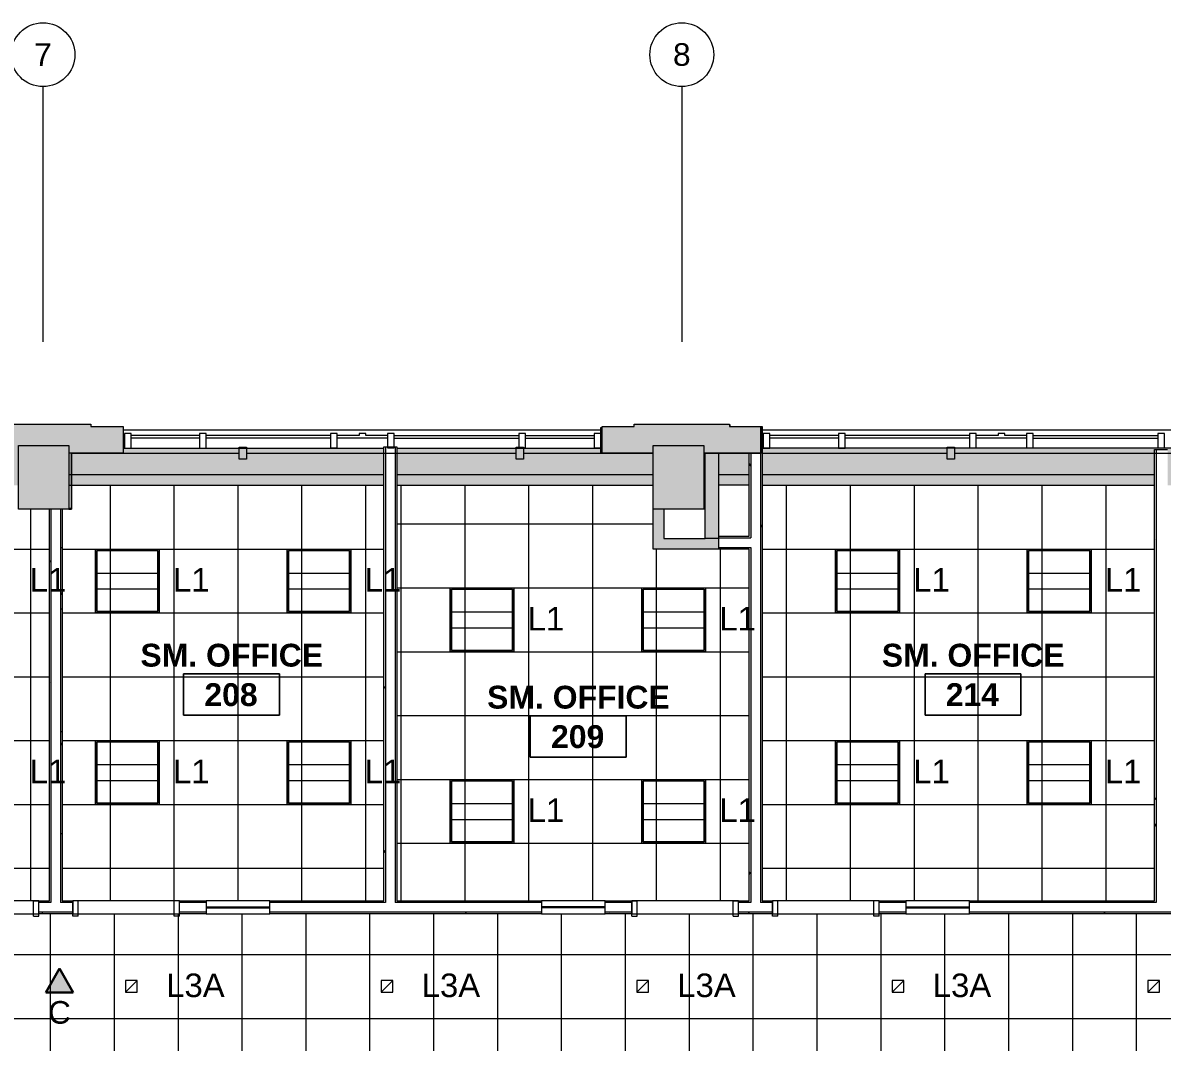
# Model space of a CAD drawing. Header units: inches. Extents: x -24 to 3083, y 122 to 13691.
# Drawn here: x 2112.5 to 2540.6, y 13307.8 to 13691 of the extents above; entities that cross this region are included whole.
import ezdxf

# ---------------------------------------------------------------- set-up
doc = ezdxf.new("R2010")
doc.units = ezdxf.units.IN
doc.header["$MEASUREMENT"] = 0
doc.linetypes.add('X2$0$Grid Line 1_2_', pattern=[0.875, 0.5, -0.125, 0.125, -0.125])
for name, color, linetype, lineweight in [('X2$0$A-ANNO-NOTE', 131, 'Continuous', 9), ('X2$0$A-AREA-IDEN', 2, 'Continuous', 9), ('X2$0$A-CLNG', 13, 'Continuous', 13), ('X2$0$A-CLNG-PATT', 13, 'Continuous', 13), ('X2$0$A-Cols-Extr', 7, 'Continuous', 9), ('X2$0$A-DOOR', 31, 'Continuous', 13), ('X2$0$A-DOOR-FRAM', 31, 'Continuous', 20), ('X2$0$A-GLAZ', 151, 'Continuous', 13), ('X2$0$A-WALL', 113, 'Continuous', 13), ('X2$0$A-Wall-Extr', 7, 'Continuous', 9), ('X2$0$A-WALL-PATT', 111, 'Continuous', 13), ('X2$0$E-ELEC-FIXT', 91, 'Continuous', 9), ('X2$0$E-LITE-EQPM', 33, 'Continuous', 9), ('X2$0$E-LITE-EQPM-IDEN', 33, 'Continuous', 9), ('X2$0$I-WALL', 2, 'Continuous', 9), ('X2$0$Plaza America_Tower 1_2nd Floor -REVIT_dwg', 8, 'Continuous', 9), ('X2$0$S-COLS', 52, 'Continuous', 13), ('X2$0$S-GRID', 1, 'Continuous', 9), ('X2$0$S-GRID-IDEN', 1, 'Continuous', 9)]:
    doc.layers.add(name, color=color, linetype=linetype, lineweight=lineweight)
doc.styles.add('X2$0$Arial_3', font='arial.ttf', dxfattribs={"height": 8.851796})
doc.styles.add('X2$0$Swis721 Lt BT', font='swissl.ttf', dxfattribs={"height": 8.514638})
doc.styles.add('X2$0$Swis721 Lt BT_B', font='', dxfattribs={"height": 8.583975})
doc.styles.get('X2$0$Swis721 Lt BT_B').set_extended_font_data('Swis721 Lt BT', bold=True)
pattern_1 = [(0, (0, 0), (30.72, 7.68), [1.267, -21.773, 1.267, -21.773, -122.88]), (0, (0, 0), (30.72, 7.68), [-46.08, 1.267, -44.813, 1.267, -21.773, -53.76]), (0, (0, 0), (30.72, 7.68), [-115.2, 1.267, -14.093, 1.267, -37.133]), (120, (11.52, 3.84), (-22.0110751, 22.7643004), [1.267, -21.773, 1.267, -21.773, -122.88]), (120, (11.52, 3.84), (-22.0110751, 22.7643004), [-46.08, 1.267, -44.813, 1.267, -21.773, -53.76]), (120, (11.52, 3.84), (-22.0110751, 22.7643004), [-115.2, 1.267, -14.093, 1.267, -37.133]), (240, (15.36, 19.2), (-8.7089249, -30.4443004), [1.267, -21.773, 1.267, -21.773, -122.88]), (240, (15.36, 19.2), (-8.7089249, -30.4443004), [-46.08, 1.267, -44.813, 1.267, -21.773, -53.76]), (240, (15.36, 19.2), (-8.7089249, -30.4443004), [-115.2, 1.267, -14.093, 1.267, -37.133])]
pattern_2 = [(0, (0, 0), (15.36, 3.84), [1.267, -10.253, 1.267, -10.253, -61.44]), (0, (0, 0), (15.36, 3.84), [-23.04, 1.267, -21.773, 1.267, -10.253, -26.88]), (0, (0, 0), (15.36, 3.84), [-57.6, 1.267, -6.413, 1.267, -17.933]), (120, (5.76, 1.92), (-11.00553755, 11.3821502), [1.267, -10.253, 1.267, -10.253, -61.44]), (120, (5.76, 1.92), (-11.00553755, 11.3821502), [-23.04, 1.267, -21.773, 1.267, -10.253, -26.88]), (120, (5.76, 1.92), (-11.00553755, 11.3821502), [-57.6, 1.267, -6.413, 1.267, -17.933]), (240, (7.68, 9.6), (-4.35446245, -15.2221502), [1.267, -10.253, 1.267, -10.253, -61.44]), (240, (7.68, 9.6), (-4.35446245, -15.2221502), [-23.04, 1.267, -21.773, 1.267, -10.253, -26.88]), (240, (7.68, 9.6), (-4.35446245, -15.2221502), [-57.6, 1.267, -6.413, 1.267, -17.933])]

# ---------------------------------------------------------------- blocks, each defined once
blk = doc.blocks.new('X2$0$PS - Duplex - Duplex-4172790-FIRST FLOOR')
at = {"layer": 'X2$0$E-ELEC-FIXT'}
for p, q in [((1.375, 2.25), (-1.375, 2.25)), ((-1.375, 2.25), (-1.375, -2.25)), ((1.375, -2.25), (1.375, 2.25)), ((-1.375, -2.25), (1.375, -2.25))]:
    blk.add_line(p, q, dxfattribs=at)
blk = doc.blocks.new('X2$0$Plaza America_Tower 1_2nd Floor -REVIT_dwg-5250115-FIRST FLOOR')
at = {"layer": 'X2$0$A-Cols-Extr', "color": 253}
for p, q in [((27310.49, 13509.26), (27309.99, 13509.26)), ((27310.49, 13508.11), (27309.99, 13508.11))]:
    blk.add_line(p, q, dxfattribs=at)
at = {"layer": 'X2$0$A-Cols-Extr', "color": 253, "flags": 128}
blk.add_lwpolyline([(27072.47, 13529.17), (27072.47, 13508.11), (27071.47, 13508.11)], dxfattribs=at)
at = {"layer": 'X2$0$A-GLAZ', "color": 253, "lineweight": 9}
for p, q in [((27271.31, 13537.91), (27091.81, 13537.91)), ((27120.56, 13535.91), (27094.81, 13535.91)), ((27169.81, 13535.91), (27123.06, 13535.91)), ((27193.68, 13535.91), (27240.56, 13535.91)), ((27243.06, 13535.91), (27268.81, 13535.91)), ((27511.81, 13537.91), (27331.81, 13537.91)), ((27360.56, 13535.91), (27334.81, 13535.91)), ((27409.81, 13535.91), (27363.06, 13535.91)), ((27433.68, 13535.91), (27480.56, 13535.91)), ((27120.56, 13534.85), (27094.81, 13534.85)), ((27169.81, 13534.85), (27123.06, 13534.85)), ((27191.18, 13534.91), (27172.31, 13534.91)), ((27193.68, 13534.91), (27240.56, 13534.91)), ((27243.06, 13534.91), (27268.81, 13534.91)), ((27360.56, 13534.85), (27334.81, 13534.85)), ((27409.81, 13534.85), (27363.06, 13534.85)), ((27431.18, 13534.91), (27412.31, 13534.91)), ((27433.68, 13534.91), (27480.56, 13534.91)), ((27091.81, 13529.16), (27135.47, 13529.16)), ((27138.22, 13529.16), (27239.47, 13529.16)), ((27242.22, 13529.16), (27271.81, 13529.16)), ((27404.22, 13529.16), (27511.81, 13529.16))]:
    blk.add_line(p, q, dxfattribs=at)
at = {"layer": 'X2$0$A-GLAZ', "color": 253, "lineweight": 9, "flags": 128}
for points in [[(27092.31, 13536.62), (27092.31, 13531.12), (27094.81, 13531.12), (27094.81, 13536.62)], [(27120.56, 13536.62), (27120.56, 13531.12), (27123.06, 13531.12), (27123.06, 13536.62)], [(27169.81, 13536.66), (27169.81, 13531.16), (27172.31, 13531.16), (27172.31, 13536.66)], [(27191.18, 13536.66), (27191.18, 13531.16), (27193.68, 13531.16), (27193.68, 13536.66)], [(27334.81, 13531.12), (27334.81, 13536.62), (27332.31, 13536.62), (27332.31, 13531.12)], [(27360.56, 13531.12), (27363.06, 13531.12), (27363.06, 13536.62), (27360.56, 13536.62)], [(27412.31, 13531.16), (27412.31, 13536.66), (27409.81, 13536.66), (27409.81, 13531.16)], [(27431.18, 13531.16), (27433.68, 13531.16), (27433.68, 13536.66), (27431.18, 13536.66)], [(27483.06, 13531.16), (27483.06, 13536.66), (27480.56, 13536.66), (27480.56, 13531.16)]]:
    blk.add_lwpolyline(points, close=True, dxfattribs=at)
for points in [[(27191.18, 13535.91), (27183.06, 13535.91), (27183.06, 13536.66), (27180.56, 13536.66), (27180.56, 13535.91), (27172.31, 13535.91)], [(27243.06, 13536.66), (27240.56, 13536.66), (27240.56, 13531.41)], [(27242.22, 13531.16), (27243.06, 13531.16), (27243.06, 13536.66)], [(27271.31, 13536.66), (27268.81, 13536.66), (27268.81, 13531.16), (27271.31, 13531.16)], [(27331.81, 13538.91), (27331.81, 13529.16), (27401.47, 13529.16)], [(27431.18, 13535.91), (27423.06, 13535.91), (27423.06, 13536.66), (27420.56, 13536.66), (27420.56, 13535.91), (27412.31, 13535.91)]]:
    blk.add_lwpolyline(points, dxfattribs=at)
at = {"layer": 'X2$0$A-Wall-Extr', "color": 253}
for p, q in [((27271.31, 13538.91), (27271.81, 13538.91)), ((27331.24, 13538.91), (27331.81, 13538.91)), ((27091.81, 13529.16), (27072.47, 13529.16)), ((27290.99, 13529.16), (27271.81, 13529.16)), ((27331.81, 13529.16), (27315.49, 13529.16))]:
    blk.add_line(p, q, dxfattribs=at)
at = {"layer": 'X2$0$A-Wall-Extr', "color": 253, "flags": 128}
for points in [[(27079.81, 13539.17), (27079.81, 13539.91), (27079.65, 13539.91)], [(27079.81, 13539.17), (27079.81, 13539.91), (27079.65, 13539.91)], [(27319.65, 13539.91), (27319.81, 13539.91), (27319.81, 13539.17)], [(27319.65, 13539.91), (27319.81, 13539.91), (27319.81, 13539.17)], [(27290.99, 13529.16), (27271.31, 13529.16), (27271.31, 13538.91), (27271.31, 13529.16)], [(27331.24, 13538.91), (27331.81, 13538.91), (27331.81, 13529.16), (27315.49, 13529.16)], [(27071.47, 13508.11), (27072.47, 13508.11), (27072.47, 13529.16), (27091.81, 13529.16)]]:
    blk.add_lwpolyline(points, dxfattribs=at)
blk = doc.blocks.new('X2$0$Single Flush - OTJ_SOLIDFLUSH_ALUM-4900816-FIRST FLOOR')
at = {"layer": 'X2$0$A-DOOR-FRAM'}
for p, q in [((-20, -3.3125), (-20, 2.4375)), ((-20, 2.4375), (-18, 2.4375)), ((-18, -3.3125), (-18, 2.4375)), ((18.000004, -3.3125), (18.000004, 2.4375)), ((18.000004, 2.4375), (20.000004, 2.4375)), ((20.000004, -3.3125), (20.000004, 2.4375)), ((-20, -3.3125), (-18, -3.3125)), ((18.000004, -3.3125), (20.000004, -3.3125))]:
    blk.add_line(p, q, dxfattribs=at)
blk = doc.blocks.new('X2$0$Single Flush - OTJ_SOLIDFLUSH_ALUM-4900275-FIRST FLOOR')
at = {"layer": 'X2$0$A-DOOR-FRAM'}
for p, q in [((-20, 3.3125), (-20, -2.4375)), ((-20, 3.3125), (-18, 3.3125)), ((-18, 3.3125), (-18, -2.4375)), ((18.000004, 3.3125), (18.000004, -2.4375)), ((18.000004, 3.3125), (20.000004, 3.3125)), ((20.000004, 3.3125), (20.000004, -2.4375)), ((-20, -2.4375), (-18, -2.4375)), ((18.000004, -2.4375), (20.000004, -2.4375))]:
    blk.add_line(p, q, dxfattribs=at)
blk = doc.blocks.new('X2$0$Frameless opening with glazing - 24_ x 96_-4900874-FIRST FLOOR')
at = {"layer": 'X2$0$A-GLAZ', "lineweight": 30}
blk.add_line((-13.5, 0.0625), (10.5, 0.0625), dxfattribs=at)
blk = doc.blocks.new('X2$0$L-Ceiling Light - Linear Box - 2_x2_-4960925-FIRST FLOOR')
at = {"layer": 'X2$0$E-LITE-EQPM'}
for p, q in [((-12, -12), (-12, 12)), ((-12, 12), (12, 12)), ((-12, -12), (-12, 12)), ((-12, 12), (12, 12)), ((-11.5, -11.5), (-11.5, 11.5)), ((-11.5, 11.5), (11.5, 11.5)), ((11.5, 11.5), (-11.5, 11.5)), ((-11.5, 11.5), (-11.5, -11.5)), ((11.5, 11.5), (11.5, -11.5)), ((11.5, -11.5), (11.5, 11.5)), ((12, 12), (12, -12)), ((12, 12), (12, -12)), ((-12, 3), (12, 3)), ((-12, -3), (12, -3)), ((12, -12), (-12, -12)), ((12, -12), (-12, -12)), ((11.5, -11.5), (-11.5, -11.5)), ((-11.5, -11.5), (11.5, -11.5))]:
    blk.add_line(p, q, dxfattribs=at)
blk = doc.blocks.new('X2$0$Concrete-Rectangular-Column - 19 X 24-5195709-FIRST FLOOR')
at = {"layer": 'X2$0$S-COLS', "lineweight": 9}
blk.add_hatch(color=7, dxfattribs=at).paths.add_polyline_path([(-5.74, -12), (9.5, -12), (9.5, 12), (-9.5, 12), (-9.5, -12)], flags=0)
at = {"layer": 'X2$0$S-COLS', "color": 8, "lineweight": 20}
for p, q in [((-9.5, 12), (9.5, 12)), ((-9.5, -12), (-9.5, 12)), ((9.5, 12), (9.5, -12)), ((9.5, -12), (-9.5, -12))]:
    blk.add_line(p, q, dxfattribs=at)
blk = doc.blocks.new('X2$0$L-Recessed Square Downlight - 4_  black trim-5264487-FIRST FLOOR')
at = {"layer": 'X2$0$E-LITE-EQPM'}
for p, q in [((-2.1875, -2.1875), (-2.1875, 2.1875)), ((-2.1875, 2.1875), (2.1875, 2.1875)), ((-2.1875, 2.1875), (2.1875, -2.1875)), ((2.1875, 2.1875), (2.1875, -2.1875)), ((2.1875, -2.1875), (-2.1875, -2.1875))]:
    blk.add_line(p, q, dxfattribs=at)
blk = doc.blocks.new('X2$0$Grid - Grid Head - Circle-50561-FIRST FLOOR')
at = {"layer": 'X2$0$S-GRID-IDEN'}
blk.add_circle((0, 0), 0.125, dxfattribs=at)
blk = doc.blocks.new('X2$0$Room Tag - Room Name and Number-3379422-FIRST FLOOR')
at = {"layer": 'X2$0$A-AREA-IDEN'}
for p, q in [((-0.1881, -0.1636), (-0.1881, -0.0018)), ((-0.1881, -0.0018), (0.1869, -0.0018)), ((0.1869, -0.0018), (-0.1881, -0.0018)), ((-0.1881, -0.0018), (-0.1881, -0.1636)), ((0.1869, -0.0018), (0.1869, -0.1636)), ((0.1869, -0.1636), (0.1869, -0.0018)), ((0.1869, -0.1636), (-0.1881, -0.1636)), ((-0.1881, -0.1636), (0.1869, -0.1636))]:
    blk.add_line(p, q, dxfattribs=at)
blk = doc.blocks.new('X2')
at = {"layer": 'X2$0$A-ANNO-NOTE'}
blk.add_hatch(color=256, dxfattribs=at).paths.add_polyline_path([(27062.75, 13326.54), (27067.9, 13335.48), (27073.07, 13326.56)], flags=0)
at = {"layer": 'X2$0$A-CLNG-PATT'}
h = blk.add_hatch(dxfattribs=at)
h.set_pattern_fill('FP2_63', color=256, style=0, pattern_type=2)
h.set_pattern_definition(pattern_2)
h.paths.add_polyline_path([(25516.23, 12516.67), (25519.32, 12516.67), (25519.32, 12633.17), (25509.32, 12633.17), (25509.32, 12552.83), (25511.32, 12552.83), (25511.32, 12516.67), (25515.32, 12516.67)], flags=0)
h.paths.add_polyline_path([(25517.7, 12638.04), (25519.32, 12638.04), (25519.32, 12659.67), (25511.32, 12659.67), (25511.32, 12638.04), (25512.79, 12638.04)], flags=0)
h.paths.add_polyline_path([(25519.32, 12683.92), (25519.32, 12819.17), (25511.32, 12819.17), (25511.32, 12791.67), (25509.32, 12791.67), (25509.32, 12711.33), (25511.32, 12711.33), (25511.35, 12683.92)], flags=0)
h.paths.add_polyline_path([(25511.32, 12824.04), (25519.32, 12824.04), (25519.32, 12959.92), (25511.57, 12959.92), (25511.57, 12932.67), (25509.32, 12932.67), (25509.32, 12853.17), (25511.32, 12853.17), (25511.32, 12841.01)], flags=0)
h.paths.add_polyline_path([(25511.66, 12983.92), (25519.32, 12983.92), (25519.32, 13090.98), (25511.32, 13090.98), (25511.32, 13090.17), (25509.32, 13090.17), (25509.32, 13011.17), (25511.57, 13011.17), (25511.57, 12983.92)], flags=0)
h.paths.add_polyline_path([(27892.05, 12992.42), (27892.05, 13011.17), (27894.3, 13011.17), (27894.3, 13091.67), (27892.32, 13091.67), (27892.32, 13151.67), (27894.3, 13151.67), (27894.3, 13232.1), (27892.3, 13232.1), (27892.29, 13232.17), (27892.05, 13232.17), (27892.05, 13278.35), (27887.82, 13278.35), (27887.82, 13096.69), (27892.22, 13096.69), (27892.22, 13091.81), (27887.82, 13091.81), (27887.82, 13091.42), (27884.3, 13091.42), (27884.3, 12992.42)], flags=0)
h.paths.add_polyline_path([(25511.32, 13095.86), (25519.32, 13095.86), (25519.32, 13257.86), (25511.32, 13257.86), (25511.31, 13231.92), (25509.31, 13231.92), (25509.31, 13151.67), (25511.32, 13151.67), (25511.32, 13103.67)], flags=0)
h.paths.add_polyline_path([(25516.56, 13262.73), (25519.32, 13262.73), (25519.32, 13278.92), (25511.32, 13278.92), (25511.32, 13262.73)], flags=0)
h.paths.add_polyline_path([(25512, 13312.42), (25519.32, 13312.42), (25519.32, 13497.18), (25511.66, 13497.18), (25511.66, 13489.91), (25509.32, 13489.91), (25509.32, 13349.17), (25511.32, 13349.17), (25511.32, 13312.42)], flags=0)
h.paths.add_polyline_path([(27891.31, 13312.42), (27892.05, 13312.42), (27892.05, 13324.8), (27884.05, 13324.8), (27884.05, 13312.42), (27887.82, 13312.42)], flags=0)
h.paths.add_polyline_path([(27884.05, 13329.68), (27892.05, 13329.68), (27892.05, 13349.17), (27894.3, 13349.17), (27894.3, 13493.82), (27892.31, 13493.82), (27892.31, 13501.82), (27884.05, 13501.82), (27884.05, 13337.17)], flags=0)
h.paths.add_polyline_path([(27052.47, 13520.67), (27052.47, 13529.17), (27031.81, 13529.17), (27031.81, 13531.16), (26951.31, 13531.16), (26951.31, 13528.91), (26942.99, 13528.91), (26942.99, 13520.67), (27032.56, 13520.67)], flags=0)
h.paths.add_polyline_path([(26938.12, 13520.67), (26938.12, 13528.91), (26932.47, 13528.91), (26932.47, 13520.67)], flags=0)
h.paths.add_polyline_path([(27072.47, 13521.17), (27189.84, 13521.17), (27189.84, 13531.12), (27091.81, 13531.12), (27091.81, 13529.17), (27071.47, 13529.17), (27071.47, 13521.17)], flags=0)
h.paths.add_polyline_path([(27863.08, 13521.17), (27863.08, 13529.17), (27857.06, 13529.17), (27857.06, 13531.16), (27712.31, 13531.16), (27712.31, 13529.17), (27652.31, 13529.17), (27652.31, 13531.16), (27569.42, 13531.16), (27569.42, 13529.17), (27551.47, 13529.17), (27551.47, 13521.17), (27669.59, 13521.17), (27669.59, 13529.16), (27674.47, 13529.16), (27674.47, 13521.17), (27727.85, 13521.17)], flags=0)
h.paths.add_polyline_path([(27315.49, 13521.17), (27326.99, 13521.17), (27326.99, 13529.16), (27315.49, 13529.16)], flags=0)
h.paths.add_polyline_path([(27206.38, 13521.17), (27290.99, 13521.17), (27290.99, 13529.16), (27271.81, 13529.17), (27271.81, 13531.12), (27194.72, 13531.12), (27194.72, 13521.17)], flags=0)
h.paths.add_polyline_path([(27331.86, 13521.17), (27479.37, 13521.17), (27479.37, 13530.55), (27484.24, 13530.55), (27484.24, 13521.17), (27532.47, 13521.17), (27532.47, 13529.16), (27511.81, 13529.17), (27511.81, 13531.16), (27331.86, 13531.16), (27331.86, 13521.84)], flags=0)
h.paths.add_polyline_path([(26522.06, 13521.17), (26522.06, 13529.16), (26452.31, 13529.17), (26452.31, 13531.16), (26371.82, 13531.16), (26371.82, 13529.17), (26351.64, 13529.17), (26351.64, 13521.17), (26512.46, 13521.17)], flags=0)
h.paths.add_polyline_path([(26311.82, 13521.17), (26328.39, 13521.17), (26328.39, 13529.16), (26311.82, 13529.17), (26311.82, 13531.16), (26131.82, 13531.16), (26131.82, 13529.17), (26111.64, 13529.17), (26111.64, 13521.17), (26163.45, 13521.17)], flags=0)
h.paths.add_polyline_path([(25641.98, 13521.17), (25692.32, 13521.17), (25692.32, 13531.17), (25547.57, 13531.17), (25547.57, 13529.17), (25540.29, 13529.17), (25540.29, 13521.17)], flags=0)
h.paths.add_polyline_path([(25697.19, 13521.17), (25852.3, 13521.17), (25852.3, 13529.17), (25831.82, 13529.17), (25831.82, 13531.16), (25752.32, 13531.16), (25752.32, 13529.17), (25697.19, 13529.17), (25697.19, 13528.92)], flags=0)
h.paths.add_polyline_path([(25871.3, 13521.17), (25990.13, 13521.17), (25990.13, 13531.16), (25891.82, 13531.16), (25891.82, 13529.17), (25871.3, 13529.17), (25871.3, 13528.94)], flags=0)
h.paths.add_polyline_path([(25995.01, 13521.17), (26092.64, 13521.17), (26092.64, 13529.17), (26071.82, 13529.17), (26071.82, 13531.16), (25995.01, 13531.16), (25995.01, 13526.1)], flags=0)
h.paths.add_polyline_path([(25547.57, 13529.17), (25547.57, 13529.17), (25641.98, 13529.17)], flags=0)
h = blk.add_hatch(dxfattribs=at)
h.set_pattern_fill('FP2_63', color=256, style=0, pattern_type=2)
h.set_pattern_definition(pattern_2)
h.paths.add_polyline_path([(25515.32, 12512.67), (25523.32, 12512.67), (25523.32, 12633.17), (25519.32, 12633.17), (25519.32, 12516.67), (25511.32, 12516.67), (25511.32, 12512.67)], flags=0)
h.paths.add_polyline_path([(25519.32, 12638.04), (25523.32, 12638.04), (25523.32, 12659.67), (25519.32, 12659.67)], flags=0)
h.paths.add_polyline_path([(25523.32, 12983.92), (25523.32, 13090.98), (25519.32, 13090.98), (25519.32, 12983.92)], flags=0)
h.paths.add_polyline_path([(27880.3, 12992.42), (27884.3, 12992.42), (27884.3, 13091.42), (27880.3, 13091.42), (27880.3, 13030.43)], flags=0)
h.paths.add_polyline_path([(25519.32, 13095.86), (25523.32, 13095.86), (25523.32, 13257.86), (25519.32, 13257.86), (25519.32, 13148.41)], flags=0)
h.paths.add_polyline_path([(25523.32, 13262.73), (25523.32, 13278.92), (25519.32, 13278.92), (25519.32, 13262.73), (25523.1, 13262.73)], flags=0)
h.paths.add_polyline_path([(25523.32, 13312.42), (25523.32, 13497.18), (25519.32, 13497.18), (25519.32, 13312.42)], flags=0)
h.paths.add_polyline_path([(27884.05, 13312.42), (27884.05, 13324.8), (27880.05, 13324.8), (27880.05, 13312.42)], flags=0)
h.paths.add_polyline_path([(27880.42, 13329.68), (27884.05, 13329.68), (27884.05, 13501.82), (27880.05, 13501.82), (27880.05, 13329.68)], flags=0)
h.paths.add_polyline_path([(27032.56, 13517.17), (27052.47, 13517.17), (27052.47, 13520.67), (26942.99, 13520.67), (26942.99, 13517.17), (27031.81, 13517.17)], flags=0)
h.paths.add_polyline_path([(27479.37, 13517.17), (27479.37, 13521.17), (27331.86, 13521.17), (27331.86, 13517.17), (27380.2, 13517.17)], flags=0)
h.paths.add_polyline_path([(27072.47, 13517.17), (27189.84, 13517.17), (27189.84, 13521.17), (27071.47, 13521.17), (27071.47, 13517.17)], flags=0)
h.paths.add_polyline_path([(27674.47, 13517.17), (27863.08, 13517.17), (27863.08, 13521.17), (27674.47, 13521.17), (27674.47, 13518.75)], flags=0)
h.paths.add_polyline_path([(27515.12, 13517.17), (27532.47, 13517.17), (27532.47, 13521.17), (27484.24, 13521.17), (27484.24, 13517.17), (27511.81, 13517.17)], flags=0)
h.paths.add_polyline_path([(26932.47, 13517.17), (26938.12, 13517.17), (26938.12, 13520.67), (26932.47, 13520.67), (26932.47, 13528.91), (26928.47, 13528.91), (26928.47, 13517.17)], flags=0)
h.paths.add_polyline_path([(27194.72, 13517.17), (27290.99, 13517.17), (27290.99, 13521.17), (27194.72, 13521.17), (27194.72, 13519.41)], flags=0)
h.paths.add_polyline_path([(27551.47, 13517.17), (27669.59, 13517.17), (27669.59, 13521.17), (27551.47, 13521.17)], flags=0)
h.paths.add_polyline_path([(27326.99, 13517.17), (27326.99, 13521.17), (27315.49, 13521.17), (27315.49, 13517.17)], flags=0)
h.paths.add_polyline_path([(26328.39, 13517.17), (26328.39, 13521.17), (26111.64, 13521.17), (26111.64, 13517.17), (26311.82, 13517.17)], flags=0)
h.paths.add_polyline_path([(26522.06, 13517.17), (26522.06, 13521.17), (26351.64, 13521.17), (26351.64, 13517.17), (26452.31, 13517.17)], flags=0)
h.paths.add_polyline_path([(25692.32, 13517.17), (25692.32, 13521.17), (25540.29, 13521.17), (25540.29, 13517.17), (25641.98, 13517.17)], flags=0)
h.paths.add_polyline_path([(25697.19, 13517.17), (25852.3, 13517.17), (25852.3, 13521.17), (25697.19, 13521.17), (25697.19, 13519.16)], flags=0)
h.paths.add_polyline_path([(25990.13, 13517.17), (25990.13, 13521.17), (25871.3, 13521.17), (25871.3, 13517.17), (25989.63, 13517.17)], flags=0)
h.paths.add_polyline_path([(26071.82, 13517.17), (26092.64, 13517.17), (26092.64, 13521.17), (25995.01, 13521.17), (25995.01, 13517.17)], flags=0)
h = blk.add_hatch(dxfattribs=at)
h.set_pattern_fill('FP2_42', color=256, style=0, pattern_type=2)
h.set_pattern_definition([(90, (27003.557, 13445.168), (24, -1e-15), []), (0, (27003.557, 13445.168), (0, -24), [])])
h.paths.add_polyline_path([(27032.56, 13360.99), (27064.12, 13360.99), (27064.12, 13508.11), (27052.47, 13508.11), (27052.47, 13517.17), (26942.99, 13517.17), (26942.99, 13360.99), (27020.12, 13360.99)], flags=0)
h = blk.add_hatch(dxfattribs=at)
h.set_pattern_fill('FP2_43', color=256, style=0, pattern_type=2)
h.set_pattern_definition([(90, (27129.418, 13445.168), (24, -1e-15), []), (0, (27129.418, 13445.168), (0, -24), [])])
h.paths.add_polyline_path([(27068.99, 13360.99), (27189.84, 13360.99), (27189.84, 13517.17), (27072.47, 13517.17), (27072.47, 13508.55), (27071.47, 13508.55), (27071.47, 13508.11), (27068.99, 13508.11), (27068.99, 13384.36)], flags=0)
h = blk.add_hatch(dxfattribs=at)
h.set_pattern_fill('FP2_44', color=256, style=0, pattern_type=2)
h.set_pattern_definition([(90, (27262.668, 13430.58), (24, -1e-15), []), (0, (27262.668, 13430.58), (0, -24), [])])
h.paths.add_polyline_path([(27293.29, 13360.99), (27326.99, 13360.99), (27326.99, 13493.16), (27290.99, 13493.16), (27290.99, 13517.17), (27194.72, 13517.17), (27194.72, 13360.99), (27282.99, 13360.99)], flags=0)
h = blk.add_hatch(dxfattribs=at)
h.set_pattern_fill('FP2_78', color=256, style=0, pattern_type=2)
h.set_pattern_definition([(90, (27407.5, 13445.168), (24, -1e-15), []), (0, (27407.5, 13445.168), (0, -24), [])])
h.paths.add_polyline_path([(27385.86, 13360.99), (27479.37, 13360.99), (27479.37, 13517.17), (27331.86, 13517.17), (27331.86, 13360.99), (27380.2, 13360.99)], flags=0)
h = blk.add_hatch(dxfattribs=at)
h.set_pattern_fill('FP2_76', color=256, style=0, pattern_type=2)
h.set_pattern_definition([(90, (27154.966, 12956.726), (24, -1e-15), []), (0, (27154.966, 12956.726), (0, -24), [])])
h.paths.add_polyline_path([(27306.16, 12548.67), (27384.86, 12548.67), (27384.86, 12580.98), (27510.37, 12580.98), (27510.37, 13324.8), (27510.24, 13324.8), (27510.24, 13356.11), (26778.81, 13356.11), (26778.81, 13300.99), (27447.32, 13300.99), (27447.32, 12641.36), (26764.63, 12641.36), (26773.57, 12580.98), (27300.86, 12580.98), (27300.86, 12548.67)], flags=0)
at = {"layer": 'X2$0$A-WALL-PATT', "lineweight": 9}
for points in [[(27043.81, 13529.17), (27052.47, 13529.17), (27052.47, 13532.11), (27071.47, 13532.11), (27071.47, 13529.17), (27079.65, 13529.17), (27079.65, 13540.17), (27043.81, 13540.17), (27043.81, 13532.11)], [(27315.49, 13529.17), (27319.65, 13529.17), (27319.65, 13540.17), (27283.81, 13540.17), (27283.81, 13529.17), (27290.99, 13529.17), (27290.99, 13532.11), (27309.99, 13532.11), (27309.99, 13529.17)], [(27091.81, 13529.17), (27091.81, 13539.17), (27079.65, 13539.17), (27079.65, 13529.17)], [(27283.81, 13529.17), (27283.81, 13539.17), (27271.81, 13539.17), (27271.81, 13529.17)], [(27319.65, 13529.17), (27331.24, 13529.17), (27331.24, 13539.17), (27319.65, 13539.17)], [(27310.49, 13497.16), (27315.49, 13497.16), (27315.49, 13529.16), (27310.49, 13529.16), (27310.49, 13502.33)], [(27293.29, 13493.16), (27294.99, 13493.16), (27294.99, 13508.11), (27290.99, 13508.11), (27290.99, 13493.16)], [(27315.49, 13493.16), (27315.49, 13497.16), (27294.99, 13497.16), (27294.99, 13493.16), (27310.49, 13493.16)]]:
    blk.add_hatch(color=7, dxfattribs=at).paths.add_polyline_path(points, flags=0)
h = blk.add_hatch(dxfattribs=at)
h.set_pattern_fill('FP2_1', color=256, style=0, pattern_type=2)
h.set_pattern_definition(pattern_1)
h.paths.add_polyline_path([(27331.24, 13360.99), (27331.86, 13360.99), (27331.86, 13539.17), (27331.24, 13539.17), (27331.24, 13384.36)], flags=0)
h = blk.add_hatch(dxfattribs=at)
h.set_pattern_fill('FP2_1', color=256, style=0, pattern_type=2)
h.set_pattern_definition(pattern_1)
h.paths.add_polyline_path([(27190.47, 13360.99), (27190.47, 13531.55), (27189.84, 13531.55), (27189.84, 13360.99)], flags=0)
h = blk.add_hatch(dxfattribs=at)
h.set_pattern_fill('FP2_1', color=256, style=0, pattern_type=2)
h.set_pattern_definition(pattern_1)
h.paths.add_polyline_path([(27194.72, 13360.99), (27194.72, 13531.55), (27194.09, 13531.55), (27194.09, 13360.99)], flags=0)
h = blk.add_hatch(dxfattribs=at)
h.set_pattern_fill('FP2_1', color=256, style=0, pattern_type=2)
h.set_pattern_definition(pattern_1)
h.paths.add_polyline_path([(27327.61, 13360.99), (27327.61, 13493.79), (27326.99, 13493.79), (27326.99, 13360.99)], flags=0)
h.paths.add_polyline_path([(27326.99, 13497.41), (27327.61, 13497.41), (27327.61, 13529.17), (27326.99, 13529.16), (27326.99, 13498.04)], flags=0)
h = blk.add_hatch(dxfattribs=at)
h.set_pattern_fill('FP2_1', color=256, style=0, pattern_type=2)
h.set_pattern_definition(pattern_1)
h.paths.add_polyline_path([(27479.99, 13360.99), (27479.99, 13530.55), (27479.37, 13530.55), (27479.37, 13360.99)], flags=0)
h = blk.add_hatch(dxfattribs=at)
h.set_pattern_fill('FP2_1', color=256, style=0, pattern_type=2)
h.set_pattern_definition(pattern_1)
h.paths.add_polyline_path([(27064.74, 13360.99), (27064.74, 13508.11), (27064.12, 13508.11), (27064.12, 13360.99)], flags=0)
h = blk.add_hatch(dxfattribs=at)
h.set_pattern_fill('FP2_1', color=256, style=0, pattern_type=2)
h.set_pattern_definition(pattern_1)
h.paths.add_polyline_path([(27068.37, 13360.99), (27068.99, 13360.99), (27068.99, 13508.11), (27068.37, 13508.11), (27068.37, 13384.36)], flags=0)
h = blk.add_hatch(dxfattribs=at)
h.set_pattern_fill('FP2_1', color=256, style=0, pattern_type=2)
h.set_pattern_definition(pattern_1)
h.paths.add_polyline_path([(27322.99, 13360.36), (27327.61, 13360.36), (27327.61, 13360.99), (27322.99, 13360.99)], flags=0)
h.paths.add_polyline_path([(27510.87, 13360.36), (27514.49, 13360.36), (27514.48, 13360.99), (27483.62, 13360.99), (27483.63, 13360.36), (27510.57, 13360.36)], flags=0)
h.paths.add_polyline_path([(27064.12, 13360.36), (27064.74, 13360.36), (27064.74, 13360.99), (27060.12, 13360.99), (27060.12, 13360.36)], flags=0)
h.paths.add_polyline_path([(27072.99, 13360.36), (27072.99, 13360.99), (27068.37, 13360.99), (27068.39, 13360.36), (27072.47, 13360.36)], flags=0)
h.paths.add_polyline_path([(27467.11, 13360.36), (27479.99, 13360.36), (27479.99, 13360.99), (27409.86, 13360.99), (27409.86, 13360.36), (27447.32, 13360.36)], flags=0)
h.paths.add_polyline_path([(27190.47, 13360.36), (27190.47, 13360.99), (27146.99, 13360.99), (27146.99, 13360.36), (27189.84, 13360.36)], flags=0)
h.paths.add_polyline_path([(27194.09, 13360.36), (27248.99, 13360.36), (27248.99, 13360.99), (27194.09, 13360.99)], flags=0)
h.paths.add_polyline_path([(27020.12, 13360.36), (27020.12, 13360.99), (27010.12, 13360.99), (27010.12, 13360.36)], flags=0)
h.paths.add_polyline_path([(27119.47, 13360.36), (27122.99, 13360.36), (27122.99, 13360.99), (27112.99, 13360.99), (27112.99, 13360.36)], flags=0)
h.paths.add_polyline_path([(27385.86, 13360.36), (27385.86, 13360.99), (27375.86, 13360.99), (27375.86, 13360.36), (27380.2, 13360.36)], flags=0)
h.paths.add_polyline_path([(27335.86, 13360.36), (27335.86, 13360.99), (27331.24, 13360.99), (27331.24, 13360.36), (27331.86, 13360.36)], flags=0)
h.paths.add_polyline_path([(27282.99, 13360.36), (27282.99, 13360.99), (27272.99, 13360.99), (27272.99, 13360.36)], flags=0)
h.paths.add_polyline_path([(26986.12, 13360.36), (26986.12, 13360.99), (26942.99, 13360.99), (26943, 13360.36), (26945.65, 13360.36)], flags=0)
h = blk.add_hatch(dxfattribs=at)
h.set_pattern_fill('FP2_1', color=256, style=0, pattern_type=2)
h.set_pattern_definition(pattern_1)
h.paths.add_polyline_path([(27447.32, 13356.11), (27510.24, 13356.11), (27510.24, 13356.74), (27409.86, 13356.74), (27409.86, 13356.11)], flags=0)
h.paths.add_polyline_path([(26986.12, 13356.11), (26986.12, 13356.74), (26938.74, 13356.74), (26938.74, 13356.11), (26945.65, 13356.11)], flags=0)
h.paths.add_polyline_path([(27010.12, 13356.11), (27020.12, 13356.11), (27020.12, 13356.74), (27010.12, 13356.74)], flags=0)
h.paths.add_polyline_path([(27068.49, 13356.11), (27072.99, 13356.11), (27072.99, 13356.74), (27060.12, 13356.74), (27060.12, 13356.11), (27068.37, 13356.11)], flags=0)
h.paths.add_polyline_path([(27146.99, 13356.11), (27248.99, 13356.11), (27248.99, 13356.74), (27146.99, 13356.74)], flags=0)
h.paths.add_polyline_path([(27385.86, 13356.11), (27385.86, 13356.74), (27375.86, 13356.74), (27375.86, 13356.11), (27380.2, 13356.11)], flags=0)
h.paths.add_polyline_path([(27112.99, 13356.11), (27122.99, 13356.11), (27122.99, 13356.74), (27112.99, 13356.74)], flags=0)
h.paths.add_polyline_path([(27335.86, 13356.11), (27335.86, 13356.74), (27322.99, 13356.74), (27322.99, 13356.11), (27331.86, 13356.11)], flags=0)
h.paths.add_polyline_path([(27272.99, 13356.11), (27282.99, 13356.11), (27282.99, 13356.74), (27272.99, 13356.74)], flags=0)
at = {"layer": 'X2$0$A-ANNO-NOTE'}
for p, q in [((27067.9, 13335.48), (27062.75, 13326.54)), ((27073.07, 13326.56), (27067.9, 13335.48)), ((27062.75, 13326.54), (27073.07, 13326.56))]:
    blk.add_line(p, q, dxfattribs=at)
at = {"layer": 'X2$0$A-ANNO-NOTE', "lineweight": 30}
for p, q in [((27067.9, 13335.48), (27062.75, 13326.54)), ((27067.9, 13335.48), (27073.07, 13326.56)), ((27073.07, 13326.56), (27062.75, 13326.54))]:
    blk.add_line(p, q, dxfattribs=at)
at = {"layer": 'X2$0$A-CLNG'}
for p, q in [((27091.81, 13531.12), (27189.84, 13531.12)), ((27194.72, 13531.12), (27271.81, 13531.12)), ((27271.81, 13529.16), (27290.99, 13529.16)), ((27315.49, 13529.16), (27326.99, 13529.16)), ((27331.86, 13531.16), (27511.81, 13531.16)), ((27071.47, 13521.17), (27189.84, 13521.17)), ((27194.72, 13521.17), (27290.99, 13521.17)), ((27315.49, 13521.17), (27326.99, 13521.17)), ((27331.86, 13521.17), (27479.37, 13521.17)), ((27071.47, 13517.17), (27189.84, 13517.17)), ((27072.47, 13508.55), (27072.47, 13517.17)), ((27194.72, 13517.17), (27290.99, 13517.17)), ((27326.99, 13517.17), (27315.49, 13517.17)), ((27331.86, 13517.17), (27479.37, 13517.17)), ((27071.47, 13508.55), (27072.47, 13508.55))]:
    blk.add_line(p, q, dxfattribs=at)
at = {"layer": 'X2$0$A-WALL', "color": 8, "lineweight": 20}
for p, q in [((27043.81, 13540.17), (27079.65, 13540.17)), ((27079.65, 13540.17), (27079.65, 13539.17)), ((27283.81, 13539.17), (27283.81, 13540.17)), ((27283.81, 13540.17), (27319.65, 13540.17)), ((27319.65, 13540.17), (27319.65, 13539.17)), ((27079.65, 13539.17), (27091.81, 13539.17)), ((27091.81, 13539.17), (27091.81, 13529.17)), ((27271.81, 13529.17), (27271.81, 13539.17)), ((27271.81, 13539.17), (27283.81, 13539.17)), ((27319.65, 13539.17), (27331.86, 13539.17)), ((27331.86, 13539.17), (27331.86, 13529.17)), ((27091.81, 13529.17), (27071.47, 13529.17)), ((27290.99, 13529.17), (27271.81, 13529.17)), ((27326.99, 13529.17), (27309.99, 13529.17)), ((27290.99, 13493.16), (27290.99, 13508.11)), ((27294.99, 13508.11), (27294.99, 13497.16)), ((27294.99, 13497.16), (27310.49, 13497.16)), ((27315.49, 13497.16), (27315.49, 13493.16)), ((27315.49, 13493.16), (27290.99, 13493.16))]:
    blk.add_line(p, q, dxfattribs=at)
at = {"layer": 'X2$0$A-WALL'}
for p, q in [((27331.24, 13539.17), (27331.24, 13360.36)), ((27190.47, 13531.55), (27190.47, 13360.36)), ((27194.09, 13531.55), (27194.09, 13360.36)), ((27326.99, 13529.17), (27331.24, 13529.17)), ((27327.61, 13529.17), (27327.61, 13497.41)), ((27479.99, 13530.55), (27479.99, 13360.36)), ((27064.74, 13508.11), (27064.74, 13360.36)), ((27068.37, 13508.11), (27068.37, 13360.36)), ((27315.49, 13497.41), (27327.61, 13497.41)), ((27315.49, 13493.79), (27327.61, 13493.79)), ((27327.61, 13493.79), (27327.61, 13360.36)), ((27064.74, 13360.36), (27060.12, 13360.36)), ((27072.99, 13360.36), (27068.37, 13360.36)), ((27122.99, 13360.36), (27112.99, 13360.36)), ((27190.47, 13360.36), (27146.99, 13360.36)), ((27248.99, 13360.36), (27194.09, 13360.36)), ((27282.99, 13360.36), (27272.99, 13360.36)), ((27327.61, 13360.36), (27322.99, 13360.36)), ((27335.86, 13360.36), (27331.24, 13360.36)), ((27385.86, 13360.36), (27375.86, 13360.36)), ((27479.99, 13360.36), (27409.86, 13360.36)), ((27072.99, 13356.74), (27060.12, 13356.74)), ((27122.99, 13356.74), (27112.99, 13356.74)), ((27248.99, 13356.74), (27146.99, 13356.74)), ((27282.99, 13356.74), (27272.99, 13356.74)), ((27335.86, 13356.74), (27322.99, 13356.74)), ((27385.86, 13356.74), (27375.86, 13356.74)), ((27510.87, 13356.74), (27409.86, 13356.74))]:
    blk.add_line(p, q, dxfattribs=at)
at = {"layer": 'X2$0$I-WALL', "lineweight": 13}
for p, q in [((27189.84, 13360.99), (27189.84, 13531.55)), ((27189.84, 13531.55), (27194.72, 13531.55)), ((27194.72, 13531.55), (27194.72, 13360.99)), ((27326.99, 13498.04), (27326.99, 13529.17)), ((27331.86, 13529.17), (27331.86, 13360.99)), ((27479.37, 13360.99), (27479.37, 13530.55)), ((27479.37, 13530.55), (27484.24, 13530.55)), ((27064.12, 13360.99), (27064.12, 13508.11)), ((27068.99, 13508.11), (27068.99, 13360.99)), ((27315.49, 13498.04), (27326.99, 13498.04)), ((27326.99, 13493.16), (27315.49, 13493.16)), ((27326.99, 13360.99), (27326.99, 13493.16)), ((27060.12, 13360.99), (27064.12, 13360.99)), ((27060.12, 13356.11), (27060.12, 13360.99)), ((27068.99, 13360.99), (27072.99, 13360.99)), ((27072.99, 13360.99), (27072.99, 13356.11)), ((27112.99, 13360.99), (27122.99, 13360.99)), ((27112.99, 13356.11), (27112.99, 13360.99)), ((27122.99, 13360.99), (27122.99, 13356.11)), ((27146.99, 13360.99), (27189.84, 13360.99)), ((27146.99, 13356.11), (27146.99, 13360.99)), ((27194.72, 13360.99), (27248.99, 13360.99)), ((27248.99, 13360.99), (27248.99, 13356.11)), ((27272.99, 13360.99), (27282.99, 13360.99)), ((27272.99, 13356.11), (27272.99, 13360.99)), ((27282.99, 13360.99), (27282.99, 13356.11)), ((27322.99, 13360.99), (27326.99, 13360.99)), ((27322.99, 13356.11), (27322.99, 13360.99)), ((27331.86, 13360.99), (27335.86, 13360.99)), ((27335.86, 13360.99), (27335.86, 13356.11)), ((27375.86, 13360.99), (27385.86, 13360.99)), ((27375.86, 13356.11), (27375.86, 13360.99)), ((27385.86, 13360.99), (27385.86, 13356.11)), ((27409.86, 13360.99), (27479.37, 13360.99)), ((27409.86, 13356.11), (27409.86, 13360.99)), ((27072.99, 13356.11), (27060.12, 13356.11)), ((27122.99, 13356.11), (27112.99, 13356.11)), ((27248.99, 13356.11), (27146.99, 13356.11)), ((27282.99, 13356.11), (27272.99, 13356.11)), ((27335.86, 13356.11), (27322.99, 13356.11)), ((27385.86, 13356.11), (27375.86, 13356.11)), ((27510.24, 13356.11), (27409.86, 13356.11))]:
    blk.add_line(p, q, dxfattribs=at)
at = {"layer": 'X2$0$I-WALL', "color": 8, "lineweight": 20}
for p, q in [((27310.49, 13497.16), (27310.49, 13529.16)), ((27310.49, 13529.16), (27315.49, 13529.16)), ((27315.49, 13529.16), (27315.49, 13497.16)), ((27315.49, 13497.16), (27310.49, 13497.16))]:
    blk.add_line(p, q, dxfattribs=at)
at = {"layer": 'X2$0$I-WALL'}
for p, q in [((27060.12, 13360.99), (27020.12, 13360.99)), ((27112.99, 13360.99), (27072.99, 13360.99)), ((27146.99, 13360.99), (27122.99, 13360.99)), ((27272.99, 13360.99), (27248.99, 13360.99)), ((27322.99, 13360.99), (27282.99, 13360.99)), ((27375.86, 13360.99), (27335.86, 13360.99)), ((27409.86, 13360.99), (27385.86, 13360.99)), ((27020.12, 13356.11), (27060.12, 13356.11)), ((27072.99, 13356.11), (27112.99, 13356.11)), ((27122.99, 13356.11), (27146.99, 13356.11)), ((27248.99, 13356.11), (27272.99, 13356.11)), ((27282.99, 13356.11), (27322.99, 13356.11)), ((27335.86, 13356.11), (27375.86, 13356.11)), ((27385.86, 13356.11), (27409.86, 13356.11))]:
    blk.add_line(p, q, dxfattribs=at)
at = {"layer": 'X2$0$S-GRID', "linetype": 'X2$0$Grid Line 1_2_'}
for p, q in [((27061.73, 13666.96), (27061.73, 13570.96)), ((27301.73, 13666.96), (27301.73, 13570.96))]:
    blk.add_line(p, q, dxfattribs=at)
at = {"layer": 'X2$0$A-AREA-IDEN', "xscale": 95.99999999999994, "yscale": 95.99999999999994, "zscale": 95.99999999999994}
for p in [(27132.64, 13446.44), (27411.17, 13446.44), (27262.88, 13430.66)]:
    blk.add_blockref('X2$0$Room Tag - Room Name and Number-3379422-FIRST FLOOR', p, dxfattribs=at)
at = {"layer": 'X2$0$A-DOOR'}
for p in [(27040.12, 13358.55), (27302.99, 13358.55)]:
    blk.add_blockref('X2$0$Single Flush - OTJ_SOLIDFLUSH_ALUM-4900816-FIRST FLOOR', p, dxfattribs=at)
at = {"layer": 'X2$0$A-DOOR', "rotation": 180}
for p in [(27092.99, 13358.55), (27355.86, 13358.55)]:
    blk.add_blockref('X2$0$Single Flush - OTJ_SOLIDFLUSH_ALUM-4900275-FIRST FLOOR', p, dxfattribs=at)
at = {"layer": 'X2$0$A-GLAZ', "rotation": 180}
for p in [(27133.49, 13358.55), (27396.36, 13358.55)]:
    blk.add_blockref('X2$0$Frameless opening with glazing - 24_ x 96_-4900874-FIRST FLOOR', p, dxfattribs=at)
at = {"layer": 'X2$0$A-GLAZ'}
blk.add_blockref('X2$0$Frameless opening with glazing - 24_ x 96_-4900874-FIRST FLOOR', (27262.49, 13358.55), dxfattribs=at)
at = {"layer": 'X2$0$E-ELEC-FIXT', "extrusion": (0, 0, -1), "rotation": 180}
for p in [(-27136.84, 13529.16), (-27240.84, 13529.16), (-27402.84, 13529.16)]:
    blk.add_blockref('X2$0$PS - Duplex - Duplex-4172790-FIRST FLOOR', p, dxfattribs=at)
at = {"layer": 'X2$0$E-LITE-EQPM'}
for p in [(27093.42, 13481.17), (27165.42, 13481.17), (27371.5, 13481.17), (27443.5, 13481.17), (27226.67, 13466.58), (27298.67, 13466.58), (27093.42, 13409.17), (27165.42, 13409.17), (27371.5, 13409.17), (27443.5, 13409.17), (27226.67, 13394.58), (27298.67, 13394.58)]:
    blk.add_blockref('X2$0$L-Ceiling Light - Linear Box - 2_x2_-4960925-FIRST FLOOR', p, dxfattribs=at)
at = {"layer": 'X2$0$E-LITE-EQPM', "extrusion": (0, 0, -1), "rotation": 180}
for p in [(-27094.97, 13328.79), (-27190.97, 13328.79), (-27286.97, 13328.79), (-27382.97, 13328.79), (-27478.97, 13328.79)]:
    blk.add_blockref('X2$0$L-Recessed Square Downlight - 4_  black trim-5264487-FIRST FLOOR', p, dxfattribs=at)
at = {"layer": 'X2$0$Plaza America_Tower 1_2nd Floor -REVIT_dwg', "color": 253}
blk.add_blockref('X2$0$Plaza America_Tower 1_2nd Floor -REVIT_dwg-5250115-FIRST FLOOR', (0, 0), dxfattribs=at)
at = {"layer": 'X2$0$S-COLS', "lineweight": 9}
for p in [(27061.97, 13520.11), (27300.49, 13520.11)]:
    blk.add_blockref('X2$0$Concrete-Rectangular-Column - 19 X 24-5195709-FIRST FLOOR', p, dxfattribs=at)
at = {"layer": 'X2$0$S-GRID-IDEN', "xscale": 95.99999999999994, "yscale": 95.99999999999994, "zscale": 95.99999999999994, "rotation": 180}
for p in [(27061.73, 13678.96), (27301.73, 13678.96)]:
    blk.add_blockref('X2$0$Grid - Grid Head - Circle-50561-FIRST FLOOR', p, dxfattribs=at)
at = {"layer": 'X2$0$A-ANNO-NOTE', "insert": (27067.92, 13323.3), "char_height": 8.51, "width": 9.936, "attachment_point": 2, "rotation": 0.074, "line_spacing_factor": 1.00667, "style": 'X2$0$Swis721 Lt BT'}
blk.add_mtext('C', dxfattribs=at)
at = {"layer": 'X2$0$A-AREA-IDEN', "char_height": 8.584, "attachment_point": 2, "line_spacing_factor": 0.998538, "style": 'X2$0$Swis721 Lt BT_B'}
for s, insert, width in [('SM. OFFICE', (27132.65, 13457.58), 77.76), ('SM. OFFICE', (27411.18, 13457.58), 77.76), ('208', (27132.37, 13442.75), 23.004), ('SM. OFFICE', (27262.89, 13441.8), 77.76), ('214', (27410.89, 13442.75), 23.004), ('209', (27262.61, 13426.97), 23.004)]:
    blk.add_mtext(s, dxfattribs=dict(at, insert=insert, width=width))
at = {"layer": 'X2$0$E-LITE-EQPM-IDEN', "char_height": 8.852, "attachment_point": 2, "line_spacing_factor": 0.938532, "style": 'X2$0$Arial_3'}
for s, insert, width in [('L1', (27063.59, 13486.02), 16.416), ('L1', (27117.45, 13486.02), 16.416), ('L1', (27189.45, 13486.02), 16.416), ('L1', (27395.53, 13486.02), 16.416), ('L1', (27467.53, 13486.02), 16.416), ('L1', (27250.7, 13471.43), 16.416), ('L1', (27322.7, 13471.43), 16.416), ('L1', (27063.59, 13414.02), 16.416), ('L1', (27117.45, 13414.02), 16.416), ('L1', (27189.45, 13414.02), 16.416), ('L1', (27395.53, 13414.02), 16.416), ('L1', (27467.53, 13414.02), 16.416), ('L1', (27250.7, 13399.43), 16.416), ('L1', (27322.7, 13399.43), 16.416), ('L3A', (27119, 13333.64), 26.244), ('L3A', (27215, 13333.64), 26.244), ('L3A', (27311, 13333.64), 26.244), ('L3A', (27407, 13333.64), 26.244)]:
    blk.add_mtext(s, dxfattribs=dict(at, insert=insert, width=width))
at = {"layer": 'X2$0$S-GRID-IDEN', "char_height": 8.51, "width": 7.56, "attachment_point": 2, "line_spacing_factor": 1.00667, "style": 'X2$0$Swis721 Lt BT', "bg_fill": 3, "box_fill_scale": 1.25, "bg_fill_color": 0, "bg_fill_transparency": 0}
for s, insert in [('7', (27061.73, 13683.29)), ('8', (27301.73, 13683.29))]:
    blk.add_mtext(s, dxfattribs=dict(at, insert=insert))

msp = doc.modelspace()

# ---------------------------------------------------------------- block references
at = {"color": 253, "lineweight": 5}
msp.add_blockref('X2', (-24941.6, 0), dxfattribs=at)

doc.saveas('drawing.dxf')
